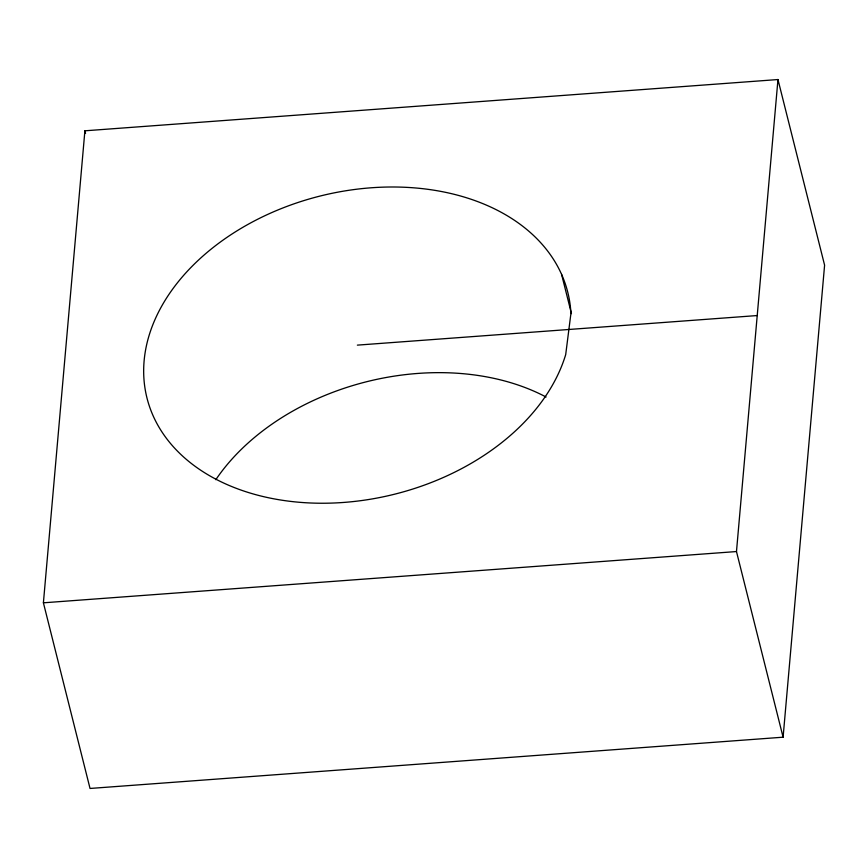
<?xml version="1.0" encoding="UTF-8"?>
<svg xmlns="http://www.w3.org/2000/svg" width="868" height="868" viewBox="0 0 868 868"><rect width="100%" height="100%" fill="white"/><g stroke="black" fill="none" stroke-linecap="round" stroke-linejoin="round"><path stroke-width="1.3" d="M43.4 602.815L84.901 130.808L777.967 79.541L824.6 265.185L783.099 737.192L90.033 788.459L43.4 602.815L736.476 551.549L783.099 737.192M736.476 551.549L777.967 79.541M357.366 345.128L757.221 315.551M561.596 274.418L571.448 313.641M84.901 130.808L85.552 133.422M215.806 479.7A216.935 153.658 -14.1 0 1 546.081 397.012M570.927 313.435L565.697 354.611A216.935 153.658 -14.1 0 1 226.168 484.16A216.935 153.658 -14.1 0 1 259.944 218.107A216.935 153.658 -14.1 0 1 570.927 313.435"/></g></svg>
